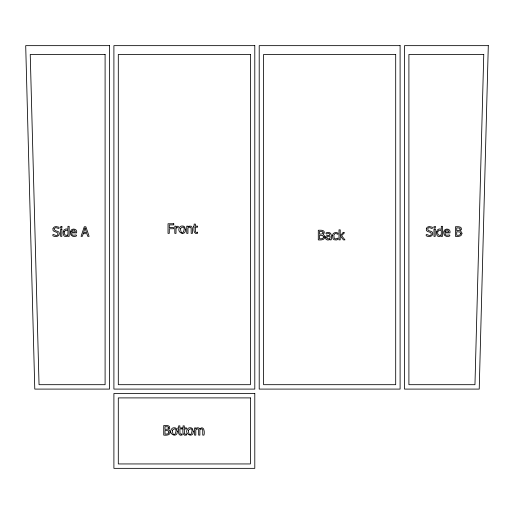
<?xml version="1.0" encoding="UTF-8"?>
<svg xmlns="http://www.w3.org/2000/svg" width="514" height="514" viewBox="0 0 514 514"><rect width="100%" height="100%" fill="white"/><g stroke="black" fill="none" stroke-linecap="round" stroke-linejoin="round"><path stroke-width="0.77" d="M483.758 54.458L474.955 384.69L408.906 384.69L408.906 54.458L483.758 54.458M488.3 45.65L479.221 389.092L404.505 389.092L404.505 45.65L488.3 45.65M185.49 229.764C185.573 236.967 175.422 232.013 179.945 226.963A2.872 2.872 0 0 1 181.59 226.025L182.971 226.025A2.84 2.84 0 0 1 184.616 226.957L185.49 229.764M177.336 431.535C177.42 438.731 167.262 433.777 171.785 428.727A2.872 2.872 0 0 1 173.436 427.789L174.818 427.789A2.84 2.84 0 0 1 176.456 428.727L177.336 431.535M193.335 431.535C193.425 438.731 183.267 433.777 187.79 428.727A2.872 2.872 0 0 1 189.435 427.789L190.816 427.789A2.84 2.84 0 0 1 192.461 428.727L193.335 431.535M63.183 231.936L63.171 233.677L63.864 235.605A2.313 2.313 0 0 0 65.233 236.504L66.447 236.498L67.951 235.63L67.951 236.363L69.165 236.363L69.165 226.333L67.951 226.333L67.951 229.456A3.27 3.27 0 0 0 65.567 229.032L64.044 229.97L63.183 231.936M70.482 231.968C69.499 235.528 73.695 237.731 76.509 235.926C77.389 233.125 71.016 237.693 71.652 232.887L76.644 232.887C77.865 228.422 70.707 227.554 70.482 231.968M436.534 231.936L436.521 233.677L437.215 235.605A2.313 2.313 0 0 0 438.583 236.504L439.791 236.498L441.301 235.63L441.301 236.363L442.509 236.363L442.509 226.333L441.301 226.333L441.301 229.456A3.27 3.27 0 0 0 438.917 229.032L437.395 229.97L436.534 231.936M443.826 231.968C442.843 235.528 447.039 237.731 449.853 235.926C450.733 233.125 444.366 237.693 445.002 232.887L449.988 232.887C451.208 228.422 444.051 227.554 443.826 231.968M332.481 235.406L332.956 238.592A2.788 2.788 0 0 0 334.415 239.807L336.407 239.993L337.904 239.473L337.904 238.111L335.758 238.991L334.222 238.278L333.817 235.129L334.91 233.735C336.201 232.566 338.617 235.997 337.904 233.06C335.854 231.769 332.693 232.81 332.481 235.406M168.907 432.235C168.894 434.227 166.407 434.124 165 434.041L165 430.494L168.129 430.745L168.907 432.235M323.479 236.98C323.467 238.971 320.98 238.869 319.573 238.785L319.573 235.245L322.702 235.496L323.479 236.98M460.621 233.472C460.608 235.457 458.122 235.354 456.715 235.277L456.715 231.73L459.844 231.981L460.621 233.472M52.993 228.775C51.805 232.893 58.782 230.927 57.934 234.48C56.649 237.719 51.978 232.084 52.871 235.791C55.043 237.127 59.309 236.87 59.399 233.632C59.785 230.092 53.565 232.026 54.407 228.589C55.589 225.659 59.887 230.69 59.026 227.207L56.167 226.59L54.882 226.79A3.058 3.058 0 0 0 53.45 227.798L52.993 228.775M170.237 432.184C170.211 435.461 166.003 435.352 163.728 435.127L163.728 425.528C165.752 425.425 170.455 424.969 169.697 428.335C167.243 430.096 170.198 429.993 170.237 432.184M324.809 236.928C324.784 240.211 320.575 240.102 318.301 239.877L318.301 230.278C320.325 230.176 325.028 229.713 324.27 233.086C321.815 234.847 324.771 234.737 324.809 236.928M426.344 228.775C425.155 232.893 432.133 230.927 431.285 234.48C429.993 237.719 425.322 232.084 426.215 235.791C428.393 237.127 432.653 236.87 432.743 233.632C433.129 230.092 426.909 232.026 427.751 228.589C428.933 225.659 433.238 230.69 432.37 227.207L429.518 226.59L428.226 226.79A3.058 3.058 0 0 0 426.8 227.798L426.344 228.775M461.951 233.42C461.919 236.697 457.711 236.588 455.436 236.363L455.436 226.764C457.466 226.661 462.17 226.199 461.405 229.572C458.957 231.332 461.906 231.223 461.951 233.42M180.433 228.55C181.943 241.259 187.995 221.772 180.433 228.55M172.28 430.314C173.79 443.023 179.842 423.542 172.28 430.314M188.278 430.314C189.788 443.023 195.84 423.542 188.278 430.314M64.507 231.628C63.395 233.998 65.85 236.826 67.951 234.609L67.951 230.458L65.535 230.246L64.507 231.628M437.857 231.628C436.746 233.998 439.2 236.826 441.301 234.609L441.301 230.458L438.879 230.246L437.857 231.628M325.561 237.095C324.777 239.781 328.414 241.034 330.007 239.113L330.007 239.877L331.209 239.877C332.211 235.74 331.318 230.767 326.069 232.829C325.356 235.457 328.337 232.662 329.519 233.819L329.879 234.223C330.451 236.376 325.709 234.442 325.561 237.095M326.808 237.224L327.077 238.644L328.645 238.901L330.007 238.104L330.007 236.106L327.848 236.401L326.808 237.224M168.457 427.879L167.924 429.113L165 429.428L165 426.62L167.969 426.871L168.457 427.879M323.03 232.624L322.496 233.864L319.573 234.178L319.573 231.371L322.541 231.621L323.03 232.624M460.171 229.109L459.632 230.349L456.715 230.664L456.715 227.856L459.677 228.107L460.171 229.109M71.831 231.159L71.652 231.962L75.462 231.962L74.504 230.105L72.866 230.105L71.831 231.159M445.182 231.159L445.002 231.962L448.812 231.962L447.855 230.105L446.21 230.105L445.182 231.159M83.21 233.684L82.343 236.363L81.051 236.363L84.29 226.764L85.864 226.764L89.102 236.363L87.753 236.363L86.879 233.684L83.21 233.684M85.041 228.068L83.57 232.591L86.525 232.591L85.041 228.068M343.069 232.675L340.217 235.72L340.217 229.848L339.002 229.848L339.002 239.877L340.217 239.877L340.217 236.864L340.692 236.401L343.384 239.877L344.978 239.877L341.617 235.688L344.573 232.675L343.069 232.675M200.19 428.432L199.644 428.972C199.059 427.32 196.727 427.455 195.789 428.727L195.789 427.931L194.581 427.931L194.581 435.127L195.789 435.127L195.789 429.755L197.453 428.882L198.102 429.004L198.629 430.045L198.667 435.127L199.882 435.127L199.856 429.775L201.539 428.882L202.188 429.004L202.715 430.045L202.754 435.127L203.968 435.127C204.797 432.743 204.244 425.521 200.19 428.432M176.463 227.882L176.019 228.255L176.019 233.362L174.805 233.362L174.805 226.166L176.019 226.166L176.019 227.233C178.564 224.528 179.72 228.043 176.463 227.882M189.017 226.224L187.944 226.963L187.944 226.166L186.736 226.166L186.736 233.362L187.944 233.362L187.944 227.991L189.814 227.117L190.54 227.252L191.131 228.338L191.182 233.362L192.397 233.362C192.692 231.069 193.264 224.682 189.017 226.224M197.543 232.212L196.573 232.444L195.551 231.994L195.384 227.169L197.614 227.169L197.614 226.166L195.384 226.166L195.384 224.091L194.17 224.091L194.17 226.166L193.354 226.166L193.354 227.169L194.17 227.169C193.585 229.649 193.746 234.757 197.614 233.298L197.543 232.212M182.027 433.977L181.056 434.208L180.035 433.758L179.868 428.933L182.097 428.933L182.097 427.931L179.868 427.931L179.868 425.862L178.654 425.862L178.654 427.931L177.838 427.931L177.838 428.933L178.654 428.933C178.069 431.413 178.229 436.521 182.097 435.062L182.027 433.977M186.447 433.977L185.47 434.208L184.449 433.758L184.282 428.933L186.518 428.933L186.518 427.931L184.282 427.931L184.282 425.862L183.074 425.862L183.074 427.931L182.252 427.931L182.252 428.933L183.074 428.933C182.483 431.413 182.65 436.521 186.518 435.062L186.447 433.977M109.495 45.65L25.7 45.65L34.779 389.092L109.495 389.092L109.495 45.65M254.796 45.65L113.902 45.65L113.902 389.092L254.796 389.092L254.796 45.65M400.098 45.65L259.204 45.65L259.204 389.092L400.098 389.092L400.098 45.65M105.094 54.458L30.242 54.458L39.045 384.69L105.094 384.69L105.094 54.458M250.395 54.458L118.304 54.458L118.304 384.69L250.395 384.69L250.395 54.458M395.696 54.458L263.605 54.458L263.605 384.69L395.696 384.69L395.696 54.458M173.764 223.763L168.02 223.763L168.02 233.362L169.292 233.362L169.292 228.743L173.578 228.743L173.578 227.606L169.292 227.606L169.292 224.901L173.764 224.901L173.764 223.763M61.924 226.7L60.549 226.7L60.549 227.959L61.924 227.959L61.924 226.7M435.274 226.7L433.893 226.7L433.893 227.959L435.274 227.959L435.274 226.7M61.841 229.16L60.633 229.16L60.633 236.363L61.841 236.363L61.841 229.16M435.191 229.16L433.977 229.16L433.977 236.363L435.191 236.363L435.191 229.16M254.796 393.499L113.902 393.499L113.902 468.35L254.796 468.35L254.796 393.499M250.395 397.9L118.304 397.9L118.304 463.943L250.395 463.943L250.395 397.9"/></g></svg>
